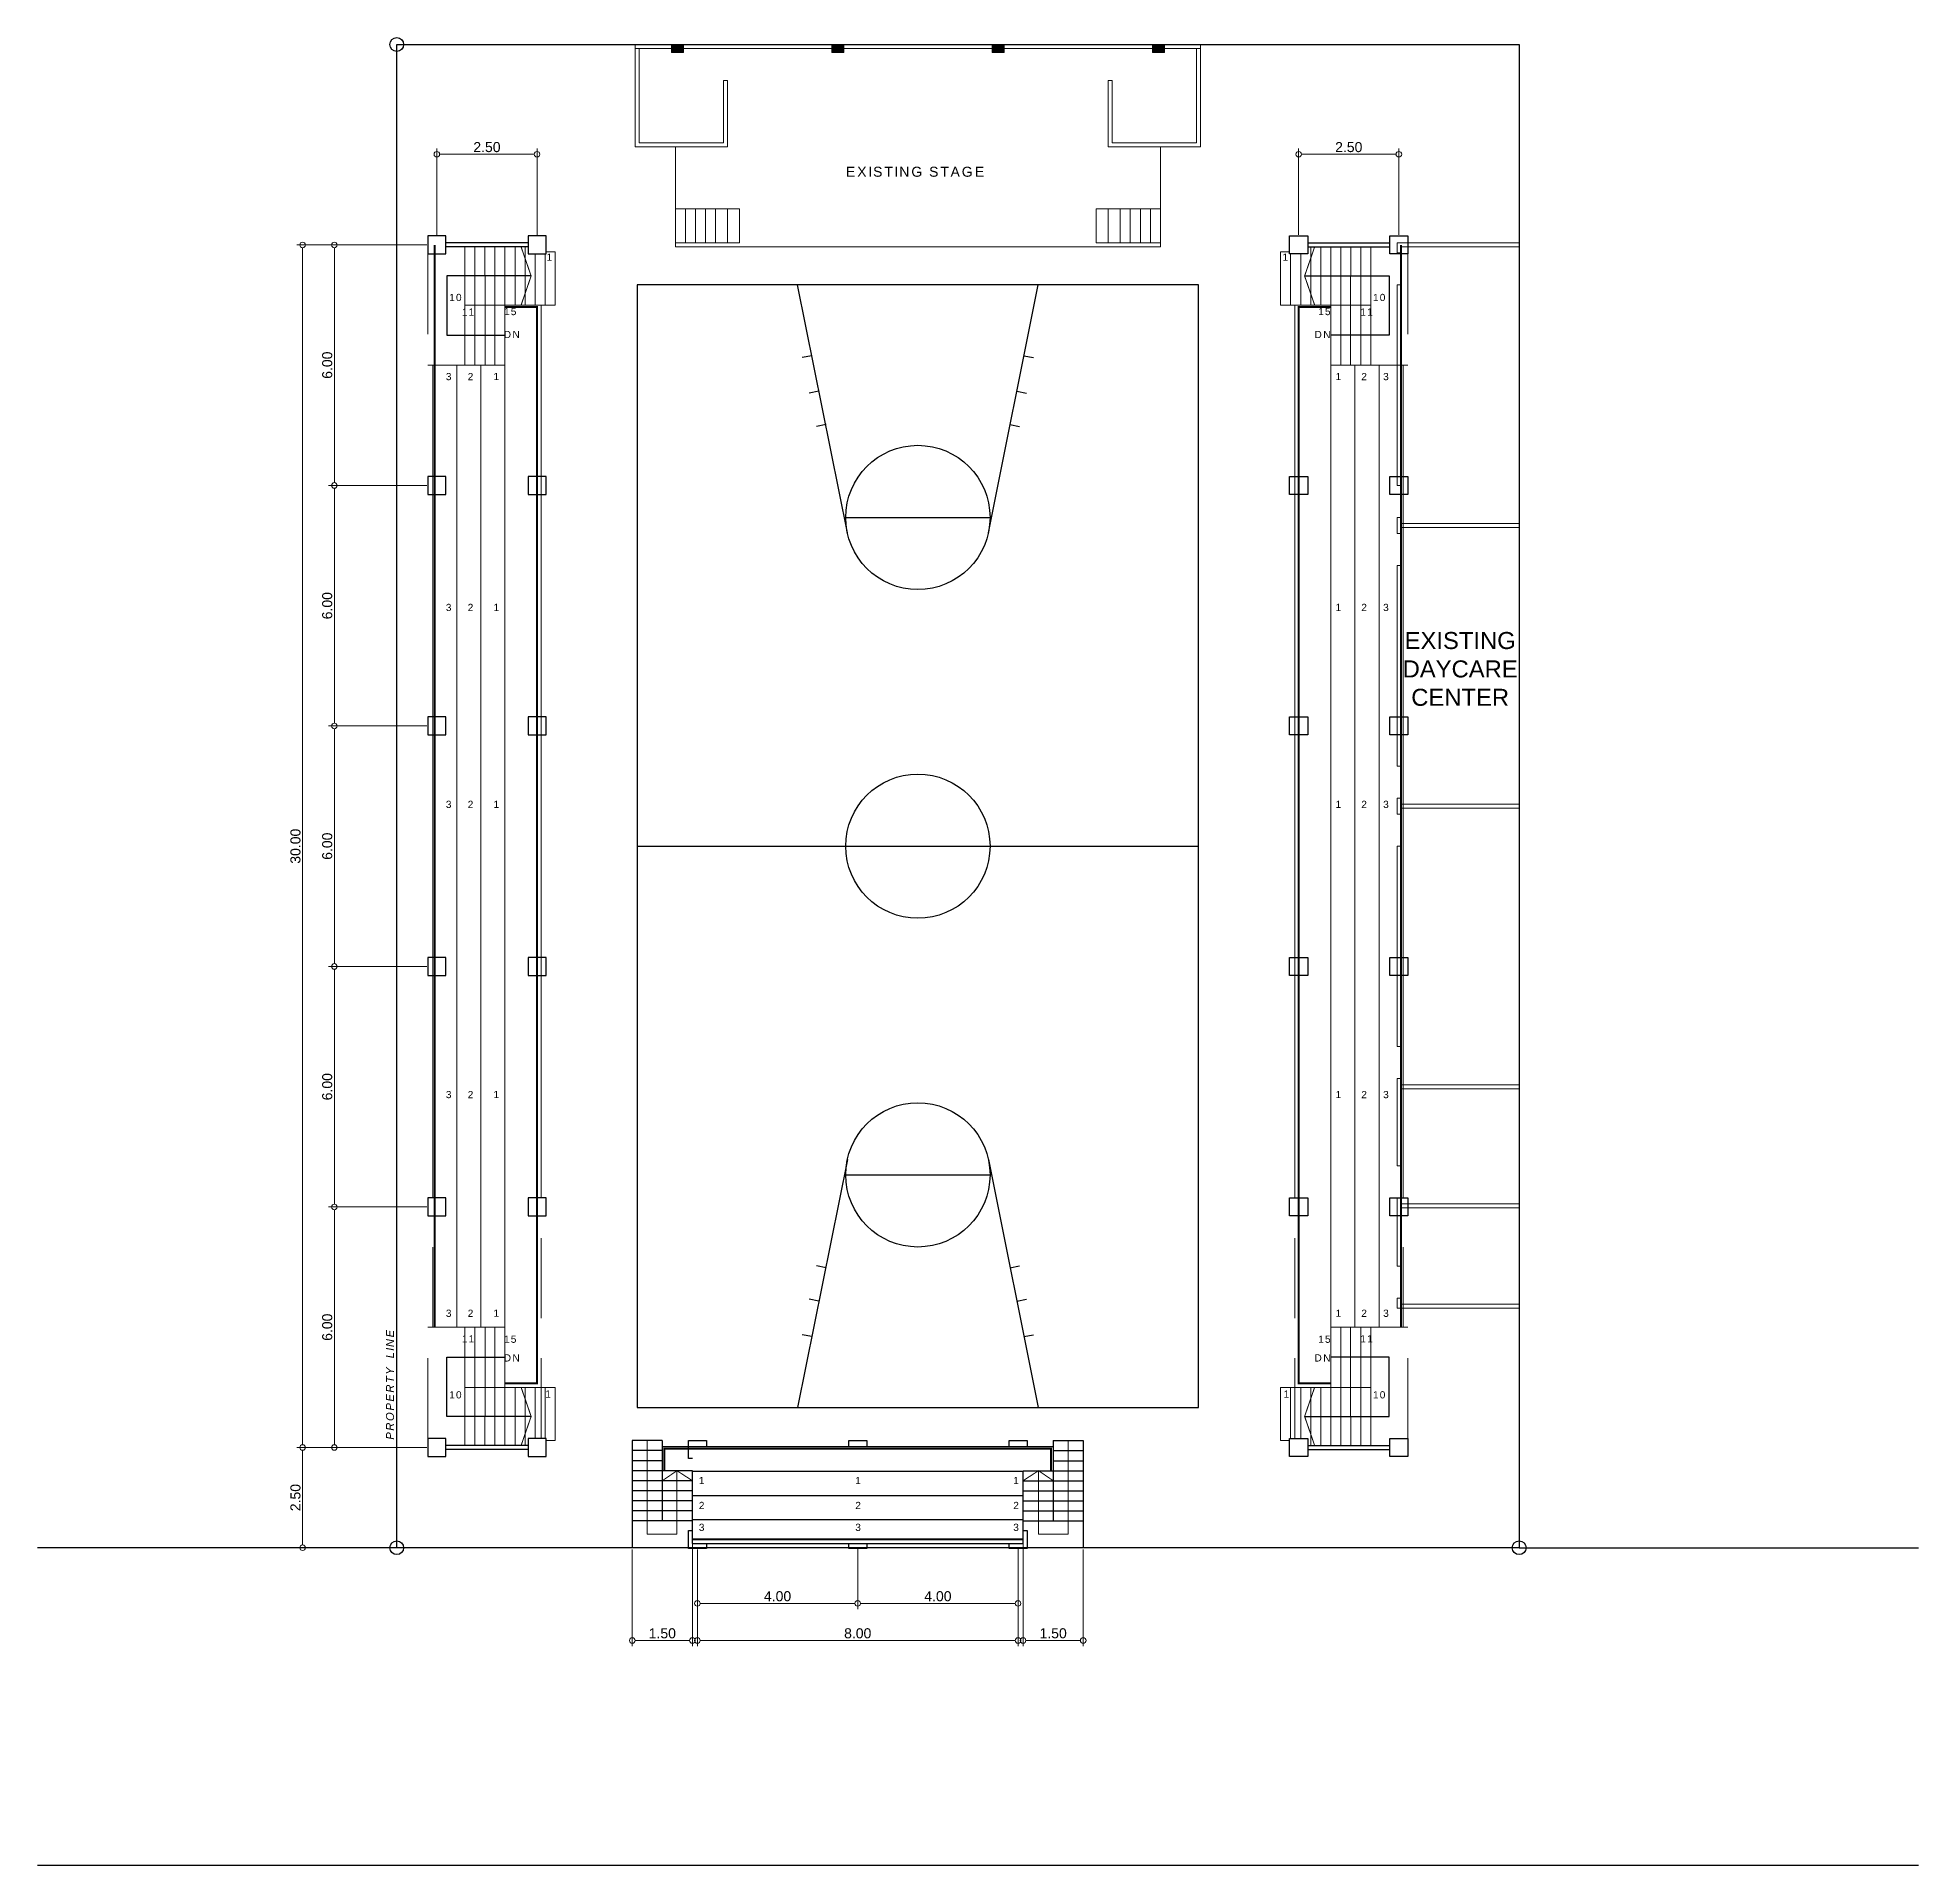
# Model space of a CAD drawing. Header units: inches. Extents: x -1369 to 1198, y -366 to 1398.
# Drawn here: x 88.29 to 135.21, y -173.65 to -128.06 of the extents above; entities that cross this region are included whole.
import ezdxf

# ---------------------------------------------------------------- set-up
doc = ezdxf.new("R2010")
doc.units = ezdxf.units.IN
doc.header["$MEASUREMENT"] = 0
doc.linetypes.add('HIDDEN', pattern=[0.375, 0.25, -0.125])
doc.layers.add('col', color=7, linetype='Continuous', true_color=0x0a0aff)
for name, color, linetype in [('COLM2', 7, 'Continuous'), ('txt', 7, 'Continuous'), ('wall', 7, 'Continuous')]:
    doc.layers.add(name, color=color, linetype=linetype)
doc.layers.add('dim.', color=10, linetype='Continuous', lineweight=15)
doc.styles.get("Standard").update_dxf_attribs({"font": 'arial.ttf'})
doc.dimstyles.get("Standard").update_dxf_attribs({"dimtxt": 0.25, "dimasz": 0.14, "dimexe": 0.145, "dimexo": 0.025, "dimgap": 0.05, "dimtad": 1, "dimzin": 0, "dimdsep": 46, "dimtxsty": 'Standard', "dimblk": 'DOTBLANK', "dimcen": 0.09, "dimclrd": 256, "dimclre": 256, "dimaunit": 1, "dimadec": 5, "dimazin": 0, "dimtfac": 1, "dimtix": 1, "dimtofl": 0, "dimtmove": 0, "dimatfit": 3, "dimfxl": 0, "dimtolj": 1, "dimtzin": 0, "dimlwd": -1, "dimlwe": -1, "dimarcsym": 0})

# ---------------------------------------------------------------- blocks, each defined once
blk = doc.blocks.new('_DotBlank')
at = {"color": 0, "linetype": 'ByBlock', "lineweight": -2}
blk.add_line((-0.5, 0), (-1, 0), dxfattribs=at)
blk.add_circle((0, 0), 0.5, dxfattribs=at)
blk = doc.blocks.new('*D767')
at = {"layer": 'Defpoints', "color": 0, "transparency": 16777216}
for p in [(98.028, -163.228), (94.904, -165.728), (97.253, -165.728)]:
    blk.add_point(p, dxfattribs=at)
at = {"layer": 'dim.', "transparency": 16777216}
for p, q in [((98.003, -163.228), (94.759, -163.228)), ((94.904, -163.368), (94.904, -165.588)), ((97.228, -165.728), (94.759, -165.728))]:
    blk.add_line(p, q, dxfattribs=at)
at = {"layer": 'dim.', "transparency": 16777216, "xscale": 0.14, "yscale": 0.14, "zscale": 0.14}
for p, rotation in [((94.904, -163.228), 90), ((94.904, -165.728), 270)]:
    blk.add_blockref('_DotBlank', p, dxfattribs=dict(at, rotation=rotation))
at = {"layer": 'dim.', "color": 0, "transparency": 16777216, "insert": (94.727, -164.478), "char_height": 0.25, "attachment_point": 5, "rotation": 90}
blk.add_mtext('\\A1;2.50', dxfattribs=at)
blk = doc.blocks.new('*D768')
at = {"layer": 'Defpoints', "color": 0, "transparency": 16777216}
for p in [(104.753, -165.748), (108.753, -165.728), (104.753, -167.117)]:
    blk.add_point(p, dxfattribs=at)
at = {"layer": 'dim.', "transparency": 16777216}
for p, q in [((104.753, -165.773), (104.753, -167.262)), ((108.753, -165.753), (108.753, -167.262)), ((108.613, -167.117), (104.893, -167.117))]:
    blk.add_line(p, q, dxfattribs=at)
at = {"layer": 'dim.', "transparency": 16777216, "xscale": 0.14, "yscale": 0.14, "zscale": 0.14, "rotation": 180}
blk.add_blockref('_DotBlank', (104.753, -167.117), dxfattribs=at)
at = {"layer": 'dim.', "transparency": 16777216, "xscale": 0.14, "yscale": 0.14, "zscale": 0.14}
blk.add_blockref('_DotBlank', (108.753, -167.117), dxfattribs=at)
at = {"layer": 'dim.', "color": 0, "transparency": 16777216, "insert": (106.753, -166.94), "char_height": 0.25, "attachment_point": 5}
blk.add_mtext('\\A1;4.00', dxfattribs=at)
blk = doc.blocks.new('*D769')
at = {"layer": 'Defpoints', "color": 0, "transparency": 16777216}
for p in [(108.753, -165.728), (112.753, -165.748), (112.753, -167.117)]:
    blk.add_point(p, dxfattribs=at)
at = {"layer": 'dim.', "transparency": 16777216}
for p, q in [((108.753, -165.753), (108.753, -167.262)), ((112.753, -165.773), (112.753, -167.262)), ((108.893, -167.117), (112.613, -167.117))]:
    blk.add_line(p, q, dxfattribs=at)
at = {"layer": 'dim.', "transparency": 16777216, "xscale": 0.14, "yscale": 0.14, "zscale": 0.14, "rotation": 180}
blk.add_blockref('_DotBlank', (108.753, -167.117), dxfattribs=at)
at = {"layer": 'dim.', "transparency": 16777216, "xscale": 0.14, "yscale": 0.14, "zscale": 0.14}
blk.add_blockref('_DotBlank', (112.753, -167.117), dxfattribs=at)
at = {"layer": 'dim.', "color": 0, "transparency": 16777216, "insert": (110.753, -166.94), "char_height": 0.25, "attachment_point": 5}
blk.add_mtext('\\A1;4.00', dxfattribs=at)
blk = doc.blocks.new('*D772')
at = {"layer": 'Defpoints', "color": 0, "transparency": 16777216}
for p in [(112.878, -165.298), (114.378, -165.748), (114.378, -168.043)]:
    blk.add_point(p, dxfattribs=at)
at = {"layer": 'dim.', "transparency": 16777216}
for p, q in [((112.878, -165.323), (112.878, -168.188)), ((114.378, -165.773), (114.378, -168.188)), ((113.018, -168.043), (114.238, -168.043))]:
    blk.add_line(p, q, dxfattribs=at)
at = {"layer": 'dim.', "transparency": 16777216, "xscale": 0.14, "yscale": 0.14, "zscale": 0.14, "rotation": 180}
blk.add_blockref('_DotBlank', (112.878, -168.043), dxfattribs=at)
at = {"layer": 'dim.', "transparency": 16777216, "xscale": 0.14, "yscale": 0.14, "zscale": 0.14}
blk.add_blockref('_DotBlank', (114.378, -168.043), dxfattribs=at)
at = {"layer": 'dim.', "color": 0, "transparency": 16777216, "insert": (113.628, -167.865), "char_height": 0.25, "attachment_point": 5}
blk.add_mtext('\\A1;1.50', dxfattribs=at)
blk = doc.blocks.new('*D770')
at = {"layer": 'Defpoints', "color": 0, "transparency": 16777216}
for p in [(104.628, -165.298), (103.128, -165.748), (103.128, -168.043)]:
    blk.add_point(p, dxfattribs=at)
at = {"layer": 'dim.', "transparency": 16777216}
for p, q in [((104.628, -165.323), (104.628, -168.188)), ((103.128, -165.773), (103.128, -168.188)), ((104.488, -168.043), (103.268, -168.043))]:
    blk.add_line(p, q, dxfattribs=at)
at = {"layer": 'dim.', "transparency": 16777216, "xscale": 0.14, "yscale": 0.14, "zscale": 0.14, "rotation": 180}
blk.add_blockref('_DotBlank', (103.128, -168.043), dxfattribs=at)
at = {"layer": 'dim.', "transparency": 16777216, "xscale": 0.14, "yscale": 0.14, "zscale": 0.14}
blk.add_blockref('_DotBlank', (104.628, -168.043), dxfattribs=at)
at = {"layer": 'dim.', "color": 0, "transparency": 16777216, "insert": (103.878, -167.865), "char_height": 0.25, "attachment_point": 5}
blk.add_mtext('\\A1;1.50', dxfattribs=at)
blk = doc.blocks.new('*D765')
at = {"layer": 'Defpoints', "color": 0, "transparency": 16777216}
for p in [(100.753, -130.967), (98.253, -133.003), (100.753, -133.003)]:
    blk.add_point(p, dxfattribs=at)
at = {"layer": 'dim.', "transparency": 16777216}
for p, q in [((98.253, -132.978), (98.253, -130.822)), ((100.753, -132.978), (100.753, -130.822)), ((98.393, -130.967), (100.613, -130.967))]:
    blk.add_line(p, q, dxfattribs=at)
at = {"layer": 'dim.', "transparency": 16777216, "xscale": 0.14, "yscale": 0.14, "zscale": 0.14, "rotation": 180}
blk.add_blockref('_DotBlank', (98.253, -130.967), dxfattribs=at)
at = {"layer": 'dim.', "transparency": 16777216, "xscale": 0.14, "yscale": 0.14, "zscale": 0.14}
blk.add_blockref('_DotBlank', (100.753, -130.967), dxfattribs=at)
at = {"layer": 'dim.', "color": 0, "transparency": 16777216, "insert": (99.503, -130.789), "char_height": 0.25, "attachment_point": 5}
blk.add_mtext('\\A1;2.50', dxfattribs=at)
blk = doc.blocks.new('*D766')
at = {"layer": 'Defpoints', "color": 0, "transparency": 16777216}
for p in [(122.253, -130.967), (119.753, -133.003), (122.253, -133.003)]:
    blk.add_point(p, dxfattribs=at)
at = {"layer": 'dim.', "transparency": 16777216}
for p, q in [((119.753, -132.978), (119.753, -130.822)), ((122.253, -132.978), (122.253, -130.822)), ((119.893, -130.967), (122.113, -130.967))]:
    blk.add_line(p, q, dxfattribs=at)
at = {"layer": 'dim.', "transparency": 16777216, "xscale": 0.14, "yscale": 0.14, "zscale": 0.14, "rotation": 180}
blk.add_blockref('_DotBlank', (119.753, -130.967), dxfattribs=at)
at = {"layer": 'dim.', "transparency": 16777216, "xscale": 0.14, "yscale": 0.14, "zscale": 0.14}
blk.add_blockref('_DotBlank', (122.253, -130.967), dxfattribs=at)
at = {"layer": 'dim.', "color": 0, "transparency": 16777216, "insert": (121.003, -130.789), "char_height": 0.25, "attachment_point": 5}
blk.add_mtext('\\A1;2.50', dxfattribs=at)
blk = doc.blocks.new('*D773')
at = {"layer": 'Defpoints', "color": 0, "transparency": 16777216}
for p in [(94.904, -133.228), (98.028, -133.228), (97.253, -163.228)]:
    blk.add_point(p, dxfattribs=at)
at = {"layer": 'dim.', "transparency": 16777216}
for p, q in [((98.003, -133.228), (94.759, -133.228)), ((94.904, -163.088), (94.904, -133.368)), ((97.228, -163.228), (94.759, -163.228))]:
    blk.add_line(p, q, dxfattribs=at)
at = {"layer": 'dim.', "transparency": 16777216, "xscale": 0.14, "yscale": 0.14, "zscale": 0.14}
for p, rotation in [((94.904, -133.228), 90), ((94.904, -163.228), 270)]:
    blk.add_blockref('_DotBlank', p, dxfattribs=dict(at, rotation=rotation))
at = {"layer": 'dim.', "color": 0, "transparency": 16777216, "insert": (94.727, -148.228), "char_height": 0.25, "attachment_point": 5, "rotation": 90}
blk.add_mtext('\\A1;30.00', dxfattribs=at)
blk = doc.blocks.new('*D774')
at = {"layer": 'Defpoints', "color": 0, "transparency": 16777216}
for p in [(95.696, -157.228), (98.028, -157.228), (97.253, -163.228)]:
    blk.add_point(p, dxfattribs=at)
at = {"layer": 'dim.', "transparency": 16777216}
for p, q in [((98.003, -157.228), (95.551, -157.228)), ((95.696, -163.088), (95.696, -157.368)), ((97.228, -163.228), (95.551, -163.228))]:
    blk.add_line(p, q, dxfattribs=at)
at = {"layer": 'dim.', "transparency": 16777216, "xscale": 0.14, "yscale": 0.14, "zscale": 0.14}
for p, rotation in [((95.696, -157.228), 90), ((95.696, -163.228), 270)]:
    blk.add_blockref('_DotBlank', p, dxfattribs=dict(at, rotation=rotation))
at = {"layer": 'dim.', "color": 0, "transparency": 16777216, "insert": (95.519, -160.228), "char_height": 0.25, "attachment_point": 5, "rotation": 90}
blk.add_mtext('\\A1;6.00', dxfattribs=at)
blk = doc.blocks.new('*D775')
at = {"layer": 'Defpoints', "color": 0, "transparency": 16777216}
for p in [(95.696, -151.228), (98.028, -151.228), (97.253, -157.228)]:
    blk.add_point(p, dxfattribs=at)
at = {"layer": 'dim.', "transparency": 16777216}
for p, q in [((98.003, -151.228), (95.551, -151.228)), ((95.696, -157.088), (95.696, -151.368)), ((97.228, -157.228), (95.551, -157.228))]:
    blk.add_line(p, q, dxfattribs=at)
at = {"layer": 'dim.', "transparency": 16777216, "xscale": 0.14, "yscale": 0.14, "zscale": 0.14}
for p, rotation in [((95.696, -151.228), 90), ((95.696, -157.228), 270)]:
    blk.add_blockref('_DotBlank', p, dxfattribs=dict(at, rotation=rotation))
at = {"layer": 'dim.', "color": 0, "transparency": 16777216, "insert": (95.519, -154.228), "char_height": 0.25, "attachment_point": 5, "rotation": 90}
blk.add_mtext('\\A1;6.00', dxfattribs=at)
blk = doc.blocks.new('*D776')
at = {"layer": 'Defpoints', "color": 0, "transparency": 16777216}
for p in [(95.696, -145.228), (98.028, -145.228), (97.253, -151.228)]:
    blk.add_point(p, dxfattribs=at)
at = {"layer": 'dim.', "transparency": 16777216}
for p, q in [((98.003, -145.228), (95.551, -145.228)), ((95.696, -151.088), (95.696, -145.368)), ((97.228, -151.228), (95.551, -151.228))]:
    blk.add_line(p, q, dxfattribs=at)
at = {"layer": 'dim.', "transparency": 16777216, "xscale": 0.14, "yscale": 0.14, "zscale": 0.14}
for p, rotation in [((95.696, -145.228), 90), ((95.696, -151.228), 270)]:
    blk.add_blockref('_DotBlank', p, dxfattribs=dict(at, rotation=rotation))
at = {"layer": 'dim.', "color": 0, "transparency": 16777216, "insert": (95.519, -148.228), "char_height": 0.25, "attachment_point": 5, "rotation": 90}
blk.add_mtext('\\A1;6.00', dxfattribs=at)
blk = doc.blocks.new('*D777')
at = {"layer": 'Defpoints', "color": 0, "transparency": 16777216}
for p in [(95.696, -139.228), (98.028, -139.228), (97.253, -145.228)]:
    blk.add_point(p, dxfattribs=at)
at = {"layer": 'dim.', "transparency": 16777216}
for p, q in [((98.003, -139.228), (95.551, -139.228)), ((95.696, -145.088), (95.696, -139.368)), ((97.228, -145.228), (95.551, -145.228))]:
    blk.add_line(p, q, dxfattribs=at)
at = {"layer": 'dim.', "transparency": 16777216, "xscale": 0.14, "yscale": 0.14, "zscale": 0.14}
for p, rotation in [((95.696, -139.228), 90), ((95.696, -145.228), 270)]:
    blk.add_blockref('_DotBlank', p, dxfattribs=dict(at, rotation=rotation))
at = {"layer": 'dim.', "color": 0, "transparency": 16777216, "insert": (95.519, -142.228), "char_height": 0.25, "attachment_point": 5, "rotation": 90}
blk.add_mtext('\\A1;6.00', dxfattribs=at)
blk = doc.blocks.new('*D771')
at = {"layer": 'Defpoints', "color": 0, "transparency": 16777216}
for p in [(95.696, -133.228), (98.028, -133.228), (98.028, -139.228)]:
    blk.add_point(p, dxfattribs=at)
at = {"layer": 'dim.', "transparency": 16777216}
for p, q in [((98.003, -133.228), (95.551, -133.228)), ((95.696, -139.088), (95.696, -133.368)), ((98.003, -139.228), (95.551, -139.228))]:
    blk.add_line(p, q, dxfattribs=at)
at = {"layer": 'dim.', "transparency": 16777216, "xscale": 0.14, "yscale": 0.14, "zscale": 0.14}
for p, rotation in [((95.696, -133.228), 90), ((95.696, -139.228), 270)]:
    blk.add_blockref('_DotBlank', p, dxfattribs=dict(at, rotation=rotation))
at = {"layer": 'dim.', "color": 0, "transparency": 16777216, "insert": (95.519, -136.228), "char_height": 0.25, "attachment_point": 5, "rotation": 90}
blk.add_mtext('\\A1;6.00', dxfattribs=at)
blk = doc.blocks.new('*D778')
at = {"layer": 'Defpoints', "color": 0, "transparency": 16777216}
for p in [(104.753, -165.748), (112.753, -165.728), (112.753, -168.043)]:
    blk.add_point(p, dxfattribs=at)
at = {"layer": 'dim.', "transparency": 16777216}
for p, q in [((104.753, -165.773), (104.753, -168.188)), ((112.753, -165.753), (112.753, -168.188)), ((104.893, -168.043), (112.613, -168.043))]:
    blk.add_line(p, q, dxfattribs=at)
at = {"layer": 'dim.', "transparency": 16777216, "xscale": 0.14, "yscale": 0.14, "zscale": 0.14, "rotation": 180}
blk.add_blockref('_DotBlank', (104.753, -168.043), dxfattribs=at)
at = {"layer": 'dim.', "transparency": 16777216, "xscale": 0.14, "yscale": 0.14, "zscale": 0.14}
blk.add_blockref('_DotBlank', (112.753, -168.043), dxfattribs=at)
at = {"layer": 'dim.', "color": 0, "transparency": 16777216, "insert": (108.753, -167.865), "char_height": 0.25, "attachment_point": 5}
blk.add_mtext('\\A1;8.00', dxfattribs=at)
blk = doc.blocks.new('bc')
at = {"color": 8, "true_color": 0x808080}
blk.add_lwpolyline([(7, 14), (-7, 14), (-7, -14), (7, -14)], close=True, dxfattribs=at)
for points in [[(-1.759, 7.817), (-3, 14)], [(1.759, 7.817), (3, 14)], [(-2.646, 12.235), (-2.887, 12.187)], [(2.646, 12.235), (2.887, 12.187)], [(-2.469, 11.353), (-2.71, 11.304)], [(2.469, 11.353), (2.71, 11.304)], [(-2.291, 10.52), (-2.532, 10.472)], [(2.291, 10.52), (2.532, 10.472)], [(1.8, 8.2), (-1.8, 8.2)], [(7, 0), (-7, 0)], [(-1.759, -7.817), (-3, -14)], [(1.759, -7.817), (3, -14)], [(1.8, -8.2), (-1.8, -8.2)], [(-2.291, -10.52), (-2.532, -10.472)], [(2.291, -10.52), (2.532, -10.472)], [(-2.469, -11.353), (-2.71, -11.304)], [(2.469, -11.353), (2.71, -11.304)], [(-2.646, -12.235), (-2.887, -12.187)], [(2.646, -12.235), (2.887, -12.187)]]:
    blk.add_lwpolyline(points, dxfattribs=at)
for centre in [(0, 8.2), (0, 0), (0, -8.2)]:
    blk.add_circle(centre, 1.8, dxfattribs=at)
blk = doc.blocks.new('2ND FLRR EX PLAN')
at = {"layer": 'COLM2', "lineweight": 13, "true_color": 0x808080}
h = blk.add_hatch(color=8, dxfattribs=at)
h.dxf.hatch_style = 1
h.paths.add_polyline_path([(207.892, -185.998), (207.892, -185.798), (208.192, -185.798), (208.192, -185.998)])
h = blk.add_hatch(color=8, dxfattribs=at)
h.dxf.hatch_style = 1
h.paths.add_polyline_path([(211.892, -185.998), (211.892, -185.798), (212.192, -185.798), (212.192, -185.998)])
h = blk.add_hatch(color=8, dxfattribs=at)
h.dxf.hatch_style = 1
h.paths.add_polyline_path([(215.892, -185.998), (215.892, -185.798), (216.192, -185.798), (216.192, -185.998)])
h = blk.add_hatch(color=8, dxfattribs=at)
h.dxf.hatch_style = 1
h.paths.add_polyline_path([(219.892, -185.998), (219.892, -185.798), (220.192, -185.798), (220.192, -185.998)])
at = {"color": 8, "lineweight": 13, "true_color": 0x808080}
for p, q in [((206.992, -185.898), (206.992, -188.349)), ((207.092, -188.249), (207.092, -185.898)), ((220.992, -188.249), (220.992, -185.898)), ((221.092, -185.898), (221.092, -188.349)), ((209.192, -188.249), (209.192, -186.698)), ((209.292, -186.698), (209.292, -188.349)), ((209.292, -188.349), (206.992, -188.349)), ((207.092, -188.249), (209.192, -188.249)), ((218.792, -188.349), (221.092, -188.349)), ((220.992, -188.249), (218.892, -188.249))]:
    blk.add_line(p, q, dxfattribs=at)
for points in [[(207.892, -185.898), (206.992, -185.898), (206.992, -185.798)], [(219.892, -185.898), (208.192, -185.898), (208.192, -185.798)], [(219.892, -185.898), (221.092, -185.898), (221.092, -185.798)], [(209.192, -186.698), (209.292, -186.698)], [(218.792, -188.349), (218.792, -186.698), (218.892, -186.698), (218.892, -188.249)], [(207.992, -190.748), (207.992, -189.898)], [(207.992, -189.898), (209.592, -189.898), (209.592, -190.748), (207.992, -190.748)], [(208.242, -190.748), (208.242, -189.898)], [(208.492, -190.748), (208.492, -189.898)], [(208.742, -190.748), (208.742, -189.898)], [(208.992, -190.748), (208.992, -189.898)], [(209.292, -190.748), (209.292, -189.898)], [(220.092, -189.898), (218.492, -189.898), (218.492, -190.748), (220.092, -190.748)], [(218.792, -190.748), (218.792, -189.898)], [(219.092, -190.748), (219.092, -189.898)], [(219.342, -190.748), (219.342, -189.898)], [(219.592, -190.748), (219.592, -189.898)], [(219.842, -190.748), (219.842, -189.898)], [(220.092, -190.748), (220.092, -189.898)], [(229.042, -190.748), (225.996, -190.748), (225.996, -190.998)], [(226.096, -190.998), (226.096, -190.848), (229.042, -190.848)], [(226.096, -190.998), (225.996, -190.998)], [(225.996, -191.798), (225.996, -196.798)], [(226.096, -191.798), (225.996, -191.798)], [(226.096, -196.798), (226.096, -191.798)], [(226.096, -196.798), (225.996, -196.798)], [(225.996, -197.598), (225.996, -197.998)], [(226.096, -197.598), (225.996, -197.598)], [(226.096, -197.998), (225.996, -197.998)], [(226.096, -197.748), (226.096, -197.598)], [(226.096, -197.748), (229.042, -197.748)], [(226.096, -197.998), (226.096, -197.848)], [(226.096, -197.848), (229.042, -197.848)], [(225.996, -198.798), (225.996, -203.798)], [(226.096, -198.798), (225.996, -198.798)], [(226.096, -203.798), (226.096, -198.798)], [(226.096, -203.798), (225.996, -203.798)], [(225.996, -204.598), (225.996, -204.998)], [(226.096, -204.598), (225.996, -204.598)], [(226.096, -204.998), (225.996, -204.998)], [(226.096, -204.748), (226.096, -204.598)], [(226.096, -204.748), (229.042, -204.748)], [(226.096, -204.848), (229.042, -204.848)], [(226.096, -204.848), (226.096, -204.998)], [(225.996, -205.798), (225.996, -210.798)], [(226.096, -205.798), (225.996, -205.798)], [(226.096, -205.798), (226.096, -210.798)], [(226.096, -210.798), (225.996, -210.798)], [(225.996, -211.598), (225.996, -213.773)], [(226.096, -211.598), (225.996, -211.598)], [(226.096, -211.598), (226.096, -211.748)], [(226.096, -211.748), (229.042, -211.748)], [(226.096, -211.848), (226.096, -213.248)], [(226.096, -211.848), (229.042, -211.848)], [(226.096, -214.723), (226.096, -213.348)], [(226.096, -213.773), (225.996, -213.773)], [(225.996, -214.573), (225.996, -216.273)], [(226.096, -214.573), (225.996, -214.573)], [(226.096, -214.723), (229.042, -214.723)], [(226.096, -214.823), (229.042, -214.823)], [(229.042, -217.223), (226.096, -217.223), (226.096, -214.823)], [(226.096, -216.273), (225.996, -216.273)], [(225.996, -217.073), (225.996, -217.323), (229.042, -217.323)], [(226.096, -217.073), (225.996, -217.073)]]:
    blk.add_lwpolyline(points, dxfattribs=at)
at = {"layer": 'COLM2', "color": 8, "lineweight": 13, "true_color": 0x808080}
for points in [[(207.892, -185.998), (207.892, -185.798), (208.192, -185.798), (208.192, -185.998)], [(211.892, -185.998), (211.892, -185.798), (212.192, -185.798), (212.192, -185.998)], [(215.892, -185.998), (215.892, -185.798), (216.192, -185.798), (216.192, -185.998)], [(219.892, -185.998), (219.892, -185.798), (220.192, -185.798), (220.192, -185.998)]]:
    blk.add_lwpolyline(points, close=True, dxfattribs=at)
at = {"layer": 'wall', "color": 8, "lineweight": 13, "true_color": 0x808080}
for points in [[(220.092, -190.848), (207.992, -190.848), (207.992, -188.349)], [(220.092, -189.898), (220.092, -188.349)], [(220.092, -190.748), (220.092, -190.848)]]:
    blk.add_lwpolyline(points, dxfattribs=at)
at = {"color": 8, "true_color": 0x808080, "rotation": 180}
blk.add_blockref('bc', (214.042, -205.798), dxfattribs=at)
at = {"color": 8, "lineweight": 13, "true_color": 0x808080, "insert": (221.2, -200.455), "char_height": 0.425, "attachment_point": 1}
blk.add_mtext_dynamic_manual_height_columns('\\pxqc;EXISTING \\PDAYCARE\\PCENTER', width=12.74092, gutter_width=1, heights=[0], dxfattribs=at)
at = {"layer": 'txt', "color": 8, "lineweight": 13, "true_color": 0x808080, "insert": (212.249, -188.848), "char_height": 0.25, "width": 3.97746, "attachment_point": 1}
blk.add_mtext('{\\T1.2;EXISTING STAGE}', dxfattribs=at)

msp = doc.modelspace()

# ---------------------------------------------------------------- linework, layer by layer
at = {"color": 7}
msp.add_lwpolyline([(97.2534, -165.7276), (97.2534, -128.2276), (125.2534, -128.2276), (125.2534, -165.7276)], close=True, dxfattribs=at)
for points, const_width in [([(98.1992, -160.2277), (98.1992, -133.2277)], 0.05), ([(122.3076, -160.2277), (122.3076, -133.2277)], 0.05), ([(100.3555, -134.7277), (100.6055, -134.0027), (100.3555, -133.2777)], 0.025), ([(120.1513, -134.7277), (119.9013, -134.0027), (120.1513, -133.2777)], 0.025), ([(100.3555, -161.7277), (100.6055, -162.4527), (100.3555, -163.1777)], 0.025), ([(120.1513, -161.7277), (119.9013, -162.4527), (120.1513, -163.1777)], 0.025), ([(103.9284, -163.8071), (103.9284, -163.2571), (113.5784, -163.2571), (113.5784, -163.8071)], 0.05), ([(103.8784, -164.0571), (104.2428, -163.8071), (104.6284, -164.0571)], 0.025), ([(113.6284, -164.0571), (113.2639, -163.8071), (112.8784, -164.0571)], 0.025), ([(104.6284, -165.5226), (112.8784, -165.5226)], 0.05)]:
    msp.add_lwpolyline(points, dxfattribs=dict(const_width=const_width))
for points in [[(100.5284, -133.1777), (98.4784, -133.1777)], [(100.5284, -133.1777), (98.4784, -133.1777)], [(119.9784, -133.1777), (122.0284, -133.1777)], [(119.9784, -133.1777), (122.0284, -133.1777)], [(100.5284, -133.2777), (98.4784, -133.2777)], [(100.5284, -133.2777), (98.4784, -133.2777)], [(119.9784, -133.2777), (122.0284, -133.2777)], [(119.9784, -133.2777), (122.0284, -133.2777)], [(100.5284, -163.1777), (98.4784, -163.1777)], [(100.5284, -163.2777), (98.4784, -163.2777)], [(103.8784, -163.2071), (113.6284, -163.2071)], [(119.9784, -163.1777), (122.0284, -163.1777)], [(119.9784, -163.2777), (122.0284, -163.2777)], [(104.6284, -165.6226), (104.6284, -163.8071)], [(104.6284, -163.8226), (112.8784, -163.8226)], [(112.8784, -165.6226), (112.8784, -163.8071)], [(104.6284, -164.4226), (112.8784, -164.4226)], [(104.6284, -165.0226), (112.8784, -165.0226)], [(104.6284, -165.6226), (112.8784, -165.6226)]]:
    msp.add_lwpolyline(points)
at = {"color": 1, "linetype": 'HIDDEN', "lineweight": 18, "ltscale": 8, "true_color": 0xff0a0a}
for points in [[(98.0284, -133.4527), (98.0284, -136.2277)], [(122.4784, -133.4527), (122.4784, -136.2277)], [(99.7034, -134.7277), (98.9534, -134.7277)], [(120.8034, -134.7277), (121.5534, -134.7277)], [(98.0284, -163.0027), (98.0284, -160.2277)], [(122.4784, -163.0027), (122.4784, -160.2277)], [(99.7034, -161.7277), (98.9534, -161.7277)], [(120.8034, -161.7277), (121.5534, -161.7277)]]:
    msp.add_lwpolyline(points, dxfattribs=at)
at = {"color": 1, "lineweight": 18, "ltscale": 8, "true_color": 0xff0a0a}
for points in [[(98.9534, -133.2777), (98.9534, -134.7277)], [(99.2034, -133.2777), (99.2034, -134.7277)], [(99.4534, -133.2777), (99.4534, -134.0027)], [(99.7034, -133.2777), (99.7034, -134.7277)], [(99.9534, -133.2777), (99.9534, -134.7277)], [(100.2034, -133.2777), (100.2034, -134.7277)], [(100.4534, -133.2777), (100.4534, -134.7277)], [(100.7034, -133.4527), (100.7034, -134.7277)], [(100.9534, -133.4527), (100.9534, -134.7277)], [(101.2034, -133.4027), (100.9784, -133.4027)], [(101.2034, -133.4027), (101.2034, -134.7277)], [(119.3034, -133.4027), (119.3034, -134.7277)], [(119.3034, -133.4027), (119.5284, -133.4027)], [(119.5534, -133.4527), (119.5534, -134.7277)], [(119.8034, -133.4527), (119.8034, -134.7277)], [(120.0534, -133.2777), (120.0534, -134.7277)], [(120.3034, -133.2777), (120.3034, -134.7277)], [(120.5534, -133.2777), (120.5534, -134.7277)], [(120.8034, -133.2777), (120.8034, -134.7277)], [(121.0534, -133.2777), (121.0534, -134.0027)], [(121.3034, -133.2777), (121.3034, -134.7277)], [(121.5534, -133.2777), (121.5534, -134.7277)], [(99.4584, -134.0027), (99.4584, -134.7277)], [(121.0484, -134.0027), (121.0484, -134.7277)], [(98.9534, -134.7277), (98.9534, -136.2277)], [(99.2034, -134.7277), (99.2034, -136.2277)], [(99.4584, -134.7277), (99.4584, -136.2277)], [(99.7034, -134.7277), (101.2034, -134.7277)], [(99.7034, -134.7277), (99.7034, -136.2277)], [(99.9534, -134.7277), (99.9534, -136.2277)], [(120.8034, -134.7277), (119.3034, -134.7277)], [(120.5534, -134.7277), (120.5534, -136.2277)], [(120.8034, -134.7277), (120.8034, -136.2277)], [(121.0484, -134.7277), (121.0484, -136.2277)], [(121.3034, -134.7277), (121.3034, -136.2277)], [(121.5534, -134.7277), (121.5534, -136.2277)], [(98.9534, -161.7277), (98.9534, -160.2277)], [(99.2034, -161.7277), (99.2034, -160.2277)], [(99.4584, -161.7277), (99.4584, -160.2277)], [(99.7034, -161.7277), (99.7034, -160.2277)], [(99.9534, -161.7277), (99.9534, -160.2277)], [(120.5534, -161.7277), (120.5534, -160.2277)], [(120.8034, -161.7277), (120.8034, -160.2277)], [(121.0484, -161.7277), (121.0484, -160.2277)], [(121.3034, -161.7277), (121.3034, -160.2277)], [(121.5534, -161.7277), (121.5534, -160.2277)], [(98.9534, -163.1777), (98.9534, -161.7277)], [(99.2034, -163.1777), (99.2034, -161.7277)], [(99.4584, -162.4527), (99.4584, -161.7277)], [(99.7034, -161.7277), (101.2034, -161.7277)], [(99.7034, -163.1777), (99.7034, -161.7277)], [(99.9534, -163.1777), (99.9534, -161.7277)], [(100.2034, -163.1777), (100.2034, -161.7277)], [(100.4534, -163.1777), (100.4534, -161.7277)], [(100.7034, -163.0027), (100.7034, -161.7277)], [(100.9534, -163.0027), (100.9534, -161.7277)], [(101.2034, -163.0527), (101.2034, -161.7277)], [(120.8034, -161.7277), (119.3034, -161.7277)], [(119.3034, -163.0527), (119.3034, -161.7277)], [(119.5534, -163.0027), (119.5534, -161.7277)], [(119.8034, -163.0027), (119.8034, -161.7277)], [(120.0534, -163.1777), (120.0534, -161.7277)], [(120.3034, -163.1777), (120.3034, -161.7277)], [(120.5534, -163.1777), (120.5534, -161.7277)], [(120.8034, -163.1777), (120.8034, -161.7277)], [(121.0484, -162.4527), (121.0484, -161.7277)], [(121.3034, -163.1777), (121.3034, -161.7277)], [(121.5534, -163.1777), (121.5534, -161.7277)], [(99.4534, -163.1777), (99.4534, -162.4527)], [(121.0534, -163.1777), (121.0534, -162.4527)], [(101.2034, -163.0527), (100.9784, -163.0527)], [(119.3034, -163.0527), (119.5284, -163.0527)]]:
    msp.add_lwpolyline(points, dxfattribs=at)
at = {"color": 8, "true_color": 0x808080}
for points in [[(100.6055, -134.0027), (98.4986, -134.0027), (98.4986, -135.4777), (99.9534, -135.4777)], [(119.9013, -134.0027), (122.0082, -134.0027), (122.0082, -135.4777), (120.5534, -135.4777)], [(100.6055, -162.4527), (98.4986, -162.4527), (98.4986, -160.9777), (99.9534, -160.9777)], [(119.9013, -162.4527), (122.0082, -162.4527), (122.0082, -160.9777), (120.5534, -160.9777)]]:
    msp.add_lwpolyline(points, dxfattribs=at)
at = {"lineweight": 18, "ltscale": 8, "const_width": 0.05}
for points in [[(99.9534, -161.6277), (100.7534, -161.6277), (100.7534, -134.7777), (99.9534, -134.7777)], [(120.5534, -161.6277), (119.7534, -161.6277), (119.7534, -134.7777), (120.5534, -134.7777)]]:
    msp.add_lwpolyline(points, dxfattribs=at)
at = {"lineweight": 18, "ltscale": 8}
for points in [[(100.8534, -157.0027), (100.8534, -134.7277)], [(119.6534, -157.0027), (119.6534, -134.7277)], [(98.1492, -157.0027), (98.1492, -136.2277)], [(98.7492, -160.2277), (98.7492, -136.2277)], [(99.3492, -160.2277), (99.3492, -136.2277)], [(99.9534, -160.2277), (99.9492, -136.2277)], [(120.5534, -160.2277), (120.5576, -136.2277)], [(121.1576, -160.2277), (121.1576, -136.2277)], [(121.7576, -160.2277), (121.7576, -136.2277)], [(122.3576, -157.0027), (122.3576, -136.2277)]]:
    msp.add_lwpolyline(points, dxfattribs=at)
at = {"linetype": 'HIDDEN', "lineweight": 18, "ltscale": 8}
for points in [[(98.0284, -136.2277), (99.9534, -136.2277)], [(122.4784, -136.2277), (120.5534, -136.2277)], [(98.1492, -160.2277), (98.1492, -157.4527)], [(100.8534, -163.0027), (100.8534, -157.4527)], [(119.6534, -163.0027), (119.6534, -157.4527)], [(122.3576, -160.2277), (122.3576, -157.4527)], [(98.0284, -160.2277), (99.9534, -160.2277)], [(122.4784, -160.2277), (120.5534, -160.2277)]]:
    msp.add_lwpolyline(points, dxfattribs=at)
at = {"color": 1, "true_color": 0xff0a0a}
for points in [[(103.8784, -163.0571), (103.1284, -163.0571)], [(103.1284, -163.0571), (103.1284, -165.0571), (103.1284, -165.7276)], [(103.8784, -163.0571), (103.8784, -165.0571)], [(113.6284, -163.0571), (114.3784, -163.0571)], [(113.6284, -163.0571), (113.6284, -165.0571)], [(114.3784, -163.0571), (114.3784, -165.0571), (114.3784, -165.7276)], [(103.8784, -163.3071), (103.1284, -163.3071)], [(103.8784, -163.5571), (103.1284, -163.5571)], [(113.6284, -163.3071), (114.3784, -163.3071)], [(113.6284, -163.5571), (114.3784, -163.5571)], [(104.6284, -163.8071), (103.1284, -163.8071)], [(104.6284, -164.0571), (103.1284, -164.0571)], [(112.8784, -163.8071), (114.3784, -163.8071)], [(112.8784, -164.0571), (114.3784, -164.0571)], [(104.6284, -164.3071), (103.1284, -164.3071)], [(104.6284, -164.5571), (103.1284, -164.5571)], [(112.8784, -164.3071), (114.3784, -164.3071)], [(112.8784, -164.5571), (114.3784, -164.5571)], [(104.6284, -164.8071), (103.1284, -164.8071)], [(104.6284, -165.0571), (103.1284, -165.0571)], [(112.8784, -164.8071), (114.3784, -164.8071)], [(112.8784, -165.0571), (114.3784, -165.0571)]]:
    msp.add_lwpolyline(points, dxfattribs=at)
at = {"color": 8, "lineweight": 13, "true_color": 0x808080}
for points in [[(103.5034, -163.0571), (103.5034, -165.3923), (104.2428, -165.3923), (104.2428, -163.8071)], [(114.0034, -163.0571), (114.0034, -165.3923), (113.2639, -165.3923), (113.2639, -163.8071)]]:
    msp.add_lwpolyline(points, dxfattribs=at)
at = {"color": 1}
for points in [[(97.2534, -165.7276), (88.2935, -165.7276)], [(125.2534, -165.7276), (135.2133, -165.7276)], [(135.2133, -173.6535), (88.2935, -173.6535)]]:
    msp.add_lwpolyline(points, dxfattribs=at)
for centre in [(97.2534, -128.2276), (97.2534, -165.7276), (125.2534, -165.7276)]:
    msp.add_circle(centre, 0.1713, dxfattribs=at)
at = {"layer": 'col'}
for points in [[(98.4784, -133.0027), (98.0284, -133.0027), (98.0284, -133.4527), (98.4784, -133.4527)], [(100.9784, -133.0027), (100.5284, -133.0027), (100.5284, -133.4527), (100.9784, -133.4527)], [(119.5284, -133.0027), (119.9784, -133.0027), (119.9784, -133.4527), (119.5284, -133.4527)], [(122.0284, -133.0027), (122.4784, -133.0027), (122.4784, -133.4527), (122.0284, -133.4527)], [(98.4784, -139.0027), (98.0284, -139.0027), (98.0284, -139.4527), (98.4784, -139.4527)], [(100.9784, -139.0027), (100.5284, -139.0027), (100.5284, -139.4527), (100.9784, -139.4527)], [(119.5284, -139.0027), (119.9784, -139.0027), (119.9784, -139.4527), (119.5284, -139.4527)], [(122.0284, -139.0027), (122.4784, -139.0027), (122.4784, -139.4527), (122.0284, -139.4527)], [(98.4784, -145.0027), (98.0284, -145.0027), (98.0284, -145.4527), (98.4784, -145.4527)], [(100.9784, -145.0027), (100.5284, -145.0027), (100.5284, -145.4527), (100.9784, -145.4527)], [(119.5284, -145.0027), (119.9784, -145.0027), (119.9784, -145.4527), (119.5284, -145.4527)], [(122.0284, -145.0027), (122.4784, -145.0027), (122.4784, -145.4527), (122.0284, -145.4527)], [(98.4784, -151.0027), (98.0284, -151.0027), (98.0284, -151.4527), (98.4784, -151.4527)], [(100.9784, -151.0027), (100.5284, -151.0027), (100.5284, -151.4527), (100.9784, -151.4527)], [(119.5284, -151.0027), (119.9784, -151.0027), (119.9784, -151.4527), (119.5284, -151.4527)], [(122.0284, -151.0027), (122.4784, -151.0027), (122.4784, -151.4527), (122.0284, -151.4527)], [(98.4784, -157.0027), (98.0284, -157.0027), (98.0284, -157.4527), (98.4784, -157.4527)], [(100.9784, -157.0027), (100.5284, -157.0027), (100.5284, -157.4527), (100.9784, -157.4527)], [(119.5284, -157.0027), (119.9784, -157.0027), (119.9784, -157.4527), (119.5284, -157.4527)], [(122.0284, -157.0027), (122.4784, -157.0027), (122.4784, -157.4527), (122.0284, -157.4527)], [(98.4784, -163.0027), (98.0284, -163.0027), (98.0284, -163.4527), (98.4784, -163.4527)], [(100.9784, -163.0027), (100.5284, -163.0027), (100.5284, -163.4527), (100.9784, -163.4527)], [(119.5284, -163.0027), (119.9784, -163.0027), (119.9784, -163.4527), (119.5284, -163.4527)], [(122.0284, -163.0027), (122.4784, -163.0027), (122.4784, -163.4527), (122.0284, -163.4527)]]:
    msp.add_lwpolyline(points, close=True, dxfattribs=at)
for points in [[(104.6284, -163.5071), (104.5284, -163.5071), (104.5284, -163.0571), (104.9784, -163.0571), (104.9784, -163.2071)], [(108.5284, -163.2071), (108.5284, -163.0571), (108.9784, -163.0571), (108.9784, -163.2071)], [(112.5284, -163.2071), (112.5284, -163.0571), (112.9784, -163.0571), (112.9784, -163.2071)], [(104.9784, -165.6226), (104.9784, -165.7476), (104.5284, -165.7476), (104.5284, -165.2976), (104.6284, -165.2976)], [(108.9784, -165.6226), (108.9784, -165.7476), (108.5284, -165.7476), (108.5284, -165.6226)], [(112.8784, -165.2976), (112.9784, -165.2976), (112.9784, -165.7476), (112.5284, -165.7476), (112.5284, -165.6226)]]:
    msp.add_lwpolyline(points, dxfattribs=at)

# ---------------------------------------------------------------- block references
msp.add_blockref('2ND FLRR EX PLAN', (-103.7886, 57.5707))

# ---------------------------------------------------------------- texts
at = {"char_height": 0.18, "width": 0.546495}
for s, insert, attachment_point in [('{\\T1.2;1}', (101.1583, -133.6224), 9), ('{\\T1.2;1}', (119.3484, -133.6224), 7), ('{\\T1.2;10}', (98.8984, -134.631), 9), ('{\\T1.2;10}', (121.6084, -134.631), 7), ('{\\T1.2;11}', (99.2151, -134.9922), 9), ('{\\T1.2;15}', (100.2656, -134.9827), 9), ('{\\T1.2;15}', (120.2412, -134.9827), 7), ('{\\T1.2;11}', (121.2917, -134.9922), 7), ('{\\T1.2;DN}', (100.3584, -135.5517), 9), ('{\\T1.2;DN}', (120.1483, -135.5517), 7), ('{\\T1.2;3}', (98.6459, -136.4222), 3), ('{\\T1.2;2}', (99.1912, -136.4222), 3), ('{\\T1.2;1}', (99.8322, -136.4209), 3), ('{\\T1.2;1}', (120.6746, -136.4209), 1), ('{\\T1.2;2}', (121.3156, -136.4222), 1), ('{\\T1.2;3}', (121.8609, -136.4222), 1), ('{\\T1.2;3}', (98.6459, -142.1817), 3), ('{\\T1.2;2}', (99.1912, -142.1817), 3), ('{\\T1.2;1}', (99.8322, -142.1804), 3), ('{\\T1.2;1}', (120.6746, -142.1804), 1), ('{\\T1.2;2}', (121.3156, -142.1817), 1), ('{\\T1.2;3}', (121.8609, -142.1817), 1), ('{\\T1.2;3}', (98.6459, -147.0945), 3), ('{\\T1.2;2}', (99.1912, -147.0945), 3), ('{\\T1.2;1}', (99.8322, -147.0932), 3), ('{\\T1.2;1}', (120.6746, -147.0932), 1), ('{\\T1.2;2}', (121.3156, -147.0945), 1), ('{\\T1.2;3}', (121.8609, -147.0945), 1), ('{\\T1.2;3}', (98.6459, -154.3339), 3), ('{\\T1.2;2}', (99.1912, -154.3339), 3), ('{\\T1.2;1}', (99.8322, -154.3326), 3), ('{\\T1.2;1}', (120.6746, -154.3326), 1), ('{\\T1.2;2}', (121.3156, -154.3339), 1), ('{\\T1.2;3}', (121.8609, -154.3339), 1), ('{\\T1.2;3}', (98.6459, -159.7893), 3), ('{\\T1.2;2}', (99.1912, -159.7893), 3), ('{\\T1.2;1}', (99.8322, -159.788), 3), ('{\\T1.2;1}', (120.6746, -159.788), 1), ('{\\T1.2;2}', (121.3156, -159.7893), 1), ('{\\T1.2;3}', (121.8609, -159.7893), 1), ('{\\T1.2;11}', (99.2151, -160.4275), 3), ('{\\T1.2;15}', (100.2656, -160.437), 3), ('{\\T1.2;15}', (120.2412, -160.437), 1), ('{\\T1.2;11}', (121.2917, -160.4275), 1), ('{\\T1.2;DN}', (100.3584, -160.9036), 3), ('{\\T1.2;DN}', (120.1483, -160.9036), 1), ('{\\T1.2;10}', (98.8984, -161.8244), 3), ('{\\T1.2;1}', (101.1269, -161.805), 3), ('{\\T1.2;1}', (119.3799, -161.805), 1), ('{\\T1.2;10}', (121.6084, -161.8244), 1), ('{\\T1.2;1}', (104.7889, -163.9621), 1), ('{\\T1.2;1}', (108.6923, -163.9621), 1), ('{\\T1.2;1}', (112.633, -163.9621), 1), ('{\\T1.2;2}', (104.7889, -164.5848), 1), ('{\\T1.2;2}', (108.6923, -164.5848), 1), ('{\\T1.2;2}', (112.633, -164.5848), 1), ('{\\T1.2;3}', (104.7889, -165.1301), 1), ('{\\T1.2;3}', (108.6923, -165.1301), 1), ('{\\T1.2;3}', (112.633, -165.1301), 1)]:
    msp.add_mtext(s, dxfattribs=dict(at, insert=insert, attachment_point=attachment_point))
at = {"layer": 'txt', "color": 8, "lineweight": 13, "true_color": 0x808080, "insert": (96.9843, -163.0341), "char_height": 0.2, "width": 4.498814, "attachment_point": 1, "rotation": 90}
msp.add_mtext('{\\fArial|b0|i1|c0|p34;\\T1.2;PROPERTY  LINE}', dxfattribs=at)

# ---------------------------------------------------------------- dimensions: what is measured, and where the dimension line sits
at = {"layer": 'dim.', "color": 0}
for base, p1, p2, picture, middle in [((100.7534, -130.9669), (98.2534, -133.0027), (100.7534, -133.0027), '*D765', (99.5034, -130.7892)), ((122.2534, -130.9669), (119.7534, -133.0027), (122.2534, -133.0027), '*D766', (121.0034, -130.7892)), ((114.3784, -168.0431), (112.8784, -165.2976), (114.3784, -165.7476), '*D772', (113.6284, -167.8655)), ((104.7534, -167.1172), (108.7534, -165.7276), (104.7534, -165.7476), '*D768', (106.7534, -166.9396)), ((112.7534, -168.0431), (104.7534, -165.7476), (112.7534, -165.7276), '*D778', (108.7534, -167.8655)), ((112.7534, -167.1172), (108.7534, -165.7276), (112.7534, -165.7476), '*D769', (110.7534, -166.9396))]:
    dim = msp.add_linear_dim(base=base, p1=p1, p2=p2, dimstyle='Standard', dxfattribs=at)
    dim.commit()
    dim.dimension.update_dxf_attribs({"geometry": picture, "text_midpoint": middle})
for base, p1, p2, angle, picture, middle in [((94.9042, -133.2277), (97.2534, -163.2276), (98.0284, -133.2277), 90, '*D773', (94.7265, -148.2276)), ((95.6962, -133.2277), (98.0284, -139.2277), (98.0284, -133.2277), 90, '*D771', (95.5186, -136.2277)), ((95.6962, -139.2277), (97.2534, -145.2277), (98.0284, -139.2277), 90, '*D777', (95.5186, -142.2277)), ((95.6962, -145.2277), (97.2534, -151.2277), (98.0284, -145.2277), 90, '*D776', (95.5186, -148.2277)), ((95.6962, -151.2277), (97.2534, -157.2277), (98.0284, -151.2277), 90, '*D775', (95.5186, -154.2277)), ((95.6962, -157.2277), (97.2534, -163.2276), (98.0284, -157.2277), 90, '*D774', (95.5186, -160.2276)), ((94.9042, -165.7276), (98.0284, -163.2276), (97.2534, -165.7276), 90, '*D767', (94.7266, -164.4776)), ((103.1284, -168.0431), (104.6284, -165.2976), (103.1284, -165.7476), 180, '*D770', (103.8784, -167.8655))]:
    dim = msp.add_linear_dim(base=base, p1=p1, p2=p2, angle=angle, dimstyle='Standard', dxfattribs=at)
    dim.commit()
    dim.dimension.update_dxf_attribs({"geometry": picture, "text_midpoint": middle})

doc.saveas('drawing.dxf')
